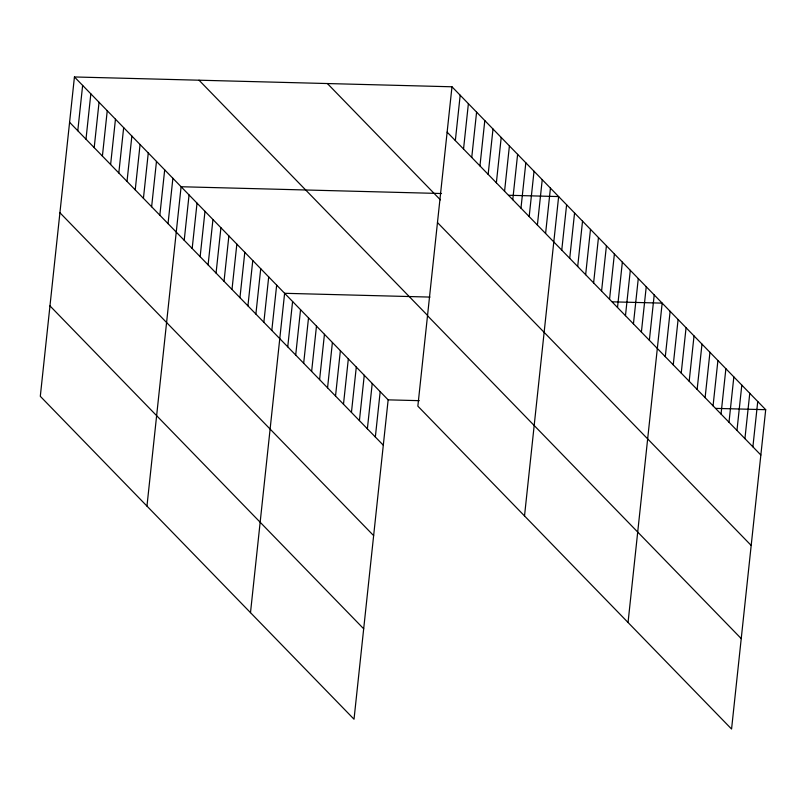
<?xml version="1.0" encoding="UTF-8"?>
<svg xmlns="http://www.w3.org/2000/svg" width="806" height="806" viewBox="0 0 806 806"><rect width="100%" height="100%" fill="white"/><g stroke="black" fill="none" stroke-linecap="round" stroke-linejoin="round"><path stroke-width="1.21" d="M74.434 76.963L40.3 396.31L354.025 719.214L388.149 399.857L74.434 76.963L451.975 86.786L765.7 409.69L731.566 729.037L417.851 406.143L451.975 86.786M77.789 130.753L82.635 85.406M85.99 139.196L90.836 93.849M94.201 147.639L99.047 102.291M102.402 156.082L107.248 110.744M110.613 164.535L115.46 119.187M118.814 172.978L123.661 127.63M127.016 181.421L131.862 136.073M135.227 189.863L140.073 144.516M143.428 198.306L148.274 152.969M151.629 206.759L156.475 161.412M159.84 215.202L164.686 169.854M168.041 223.645L172.887 178.297M146.964 506.097L181.098 186.74L441.527 193.521M184.211 240.289L189.057 194.941M192.181 248.48L197.027 203.142M200.14 256.681L204.986 211.333M208.099 264.882L212.945 219.534M216.068 273.073L220.915 227.725M224.028 281.274L228.874 235.926M231.997 289.465L236.843 244.117M239.956 297.666L244.802 252.318M247.926 305.857L252.772 260.509M255.885 314.058L260.731 268.71M263.854 322.249L268.7 276.911M271.813 330.45L276.66 285.102M250.495 612.661L284.619 293.303L430.001 297.082M287.742 346.842L292.588 301.494M295.701 355.043L300.547 309.695M303.671 363.234L308.517 317.886M311.63 371.435L316.476 326.087M319.599 379.626L324.445 334.289M327.558 387.827L332.404 342.479M335.528 396.018L340.374 350.681M343.487 404.219L348.333 358.872M351.446 412.42L356.292 367.073M359.416 420.611L364.262 375.264M367.375 428.812L372.221 383.465M375.344 437.003L380.19 391.656M455.34 140.576L460.186 95.229M463.541 149.019L468.387 103.682M471.742 157.472L476.588 112.125M479.953 165.915L484.799 120.568M488.154 174.358L493 129.01M496.365 182.801L501.211 137.453M504.566 191.254L509.412 145.906M512.767 199.697L517.613 154.349M520.978 208.139L525.824 162.792M529.179 216.582L534.025 171.235M537.39 225.025L542.237 179.688M545.591 233.478L550.438 188.13M524.515 515.931L558.639 196.573L508.808 195.274M561.762 250.112L566.608 204.774M569.721 258.313L574.567 212.965M577.69 266.504L582.537 221.166M585.65 274.705L590.496 229.357M593.619 282.906L598.465 237.558M601.578 291.097L606.424 245.749M609.548 299.298L614.394 253.95M617.507 307.489L622.353 262.141M625.466 315.69L630.312 270.342M633.435 323.881L638.281 278.544M641.395 332.082L646.241 286.735M649.364 340.283L654.21 294.936M628.045 622.484L662.169 303.127L612.338 301.827M665.293 356.675L670.139 311.328M673.252 364.866L678.098 319.519M681.221 373.067L686.067 327.72M689.18 381.258L694.026 335.911M697.14 389.459L701.986 344.112M705.109 397.65L709.955 352.313M713.068 405.851L717.914 360.504M721.038 414.052L725.884 368.705M728.997 422.243L733.843 376.896M736.966 430.444L741.812 385.097M744.925 438.635L749.771 393.288M752.895 446.836L757.741 401.489M388.149 399.857L419.301 400.663M715.859 408.39L765.7 409.69M447.129 132.134L760.854 455.027M327.387 83.542L440.419 199.888M437.467 222.557L751.192 545.45M199.022 80.207L427.533 315.398M427.512 315.72L741.238 638.614M69.588 122.311L383.303 445.204M59.916 212.734L373.641 535.627M49.962 305.887L363.687 628.791"/></g></svg>
